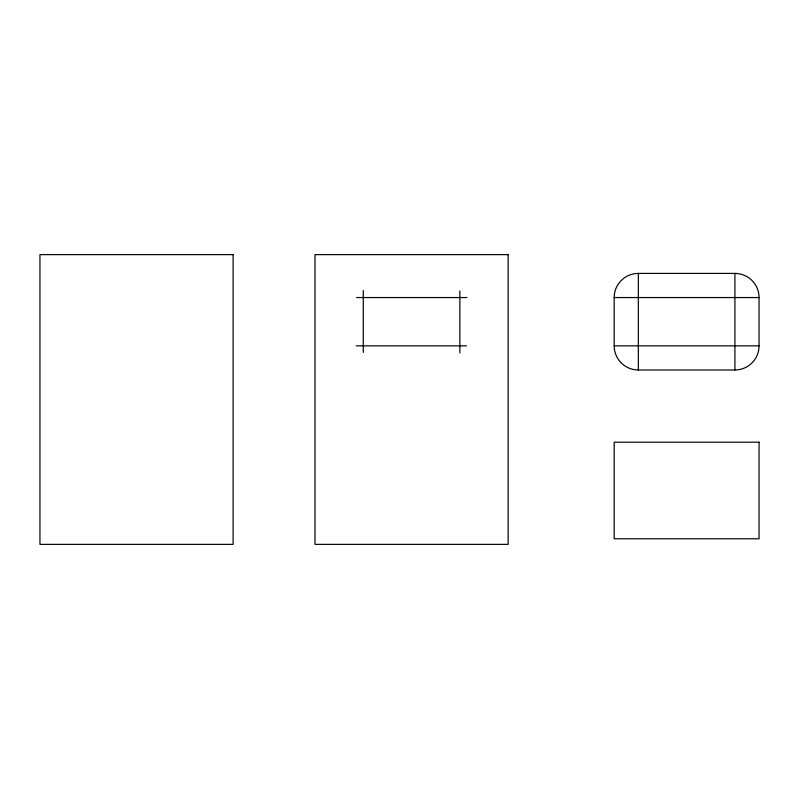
<?xml version="1.0" encoding="UTF-8"?>
<svg xmlns="http://www.w3.org/2000/svg" width="799" height="799" viewBox="0 0 799 799"><rect width="100%" height="100%" fill="white"/><g stroke="black" fill="none" stroke-linecap="round" stroke-linejoin="round"><path stroke-width="1.2" d="M638.331 273.408L734.91 273.408A24.14 24.14 0 0 1 759.05 297.548L759.05 345.837A24.14 24.14 0 0 1 734.91 369.987L638.331 369.987A24.14 24.14 0 0 1 614.181 345.837L614.181 297.548A24.14 24.14 0 0 1 638.331 273.408L638.331 369.987M356.644 297.548L466.976 297.548M614.181 297.548L759.05 297.548M356.164 345.837L466.506 345.837M614.181 345.837L759.05 345.837M734.91 273.408L734.91 369.987M459.864 290.906L459.864 352.958M363.285 290.437L363.285 352.479M233.108 254.631L39.95 254.631L39.95 544.369L233.108 544.369L233.108 254.631M508.144 254.631L314.996 254.631L314.996 544.369L508.144 544.369L508.144 254.631M759.05 442.197L614.181 442.197L614.181 538.776L759.05 538.776L759.05 442.197"/></g></svg>
